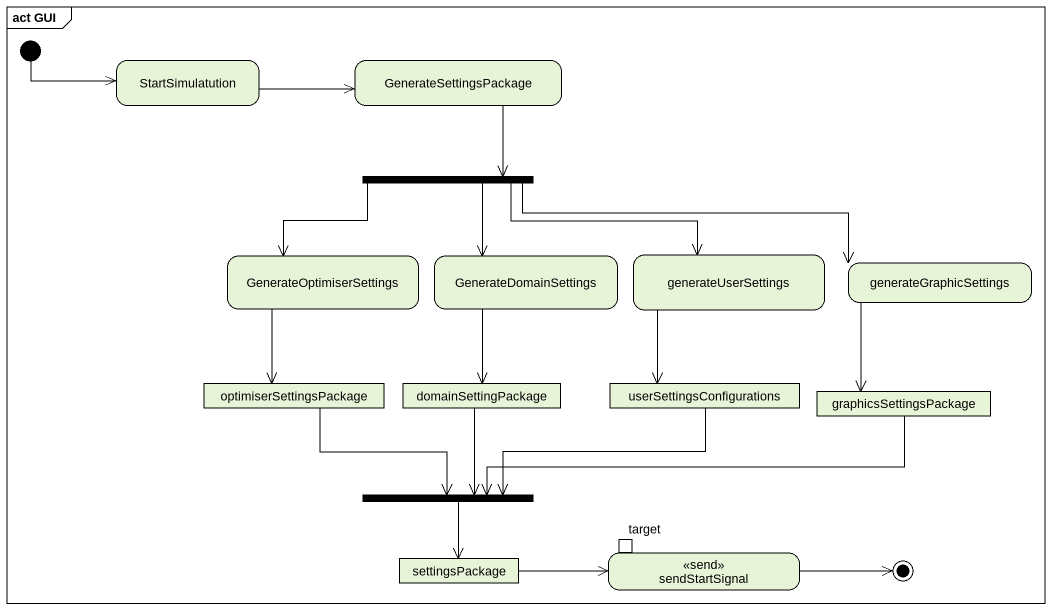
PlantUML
@startuml
mainframe act GUI
hide empty description
state StartSimulatution
state GenerateSettingsPackage
state fork1 <<fork>>
state GenerateOptimiserSettings
state GenerateDomainSettings
state generateUserSettings
state generateGraphicSettings
state optimiserSettingsPackage <<object>>
state domainSettingPackage <<object>>
state userSettingsConfigurations <<object>>
state graphicsSettingsPackage <<object>>
state fork2 <<join>>
state settingsPackage <<object>>
state sendStartSignal <<send>> {
  state target <<inputPin>>
}
[*] -right-> StartSimulatution
StartSimulatution -right-> GenerateSettingsPackage
GenerateSettingsPackage --> fork1
fork1 --> GenerateOptimiserSettings
fork1 --> GenerateDomainSettings
fork1 -right-> generateUserSettings
fork1 -right-> generateGraphicSettings
GenerateOptimiserSettings --> optimiserSettingsPackage
GenerateDomainSettings --> domainSettingPackage
generateUserSettings --> userSettingsConfigurations
generateGraphicSettings --> graphicsSettingsPackage
optimiserSettingsPackage --> fork2
domainSettingPackage --> fork2
userSettingsConfigurations -left-> fork2
graphicsSettingsPackage -left-> fork2
fork2 --> settingsPackage
settingsPackage -right-> sendStartSignal
sendStartSignal -right-> [*]
@enduml
